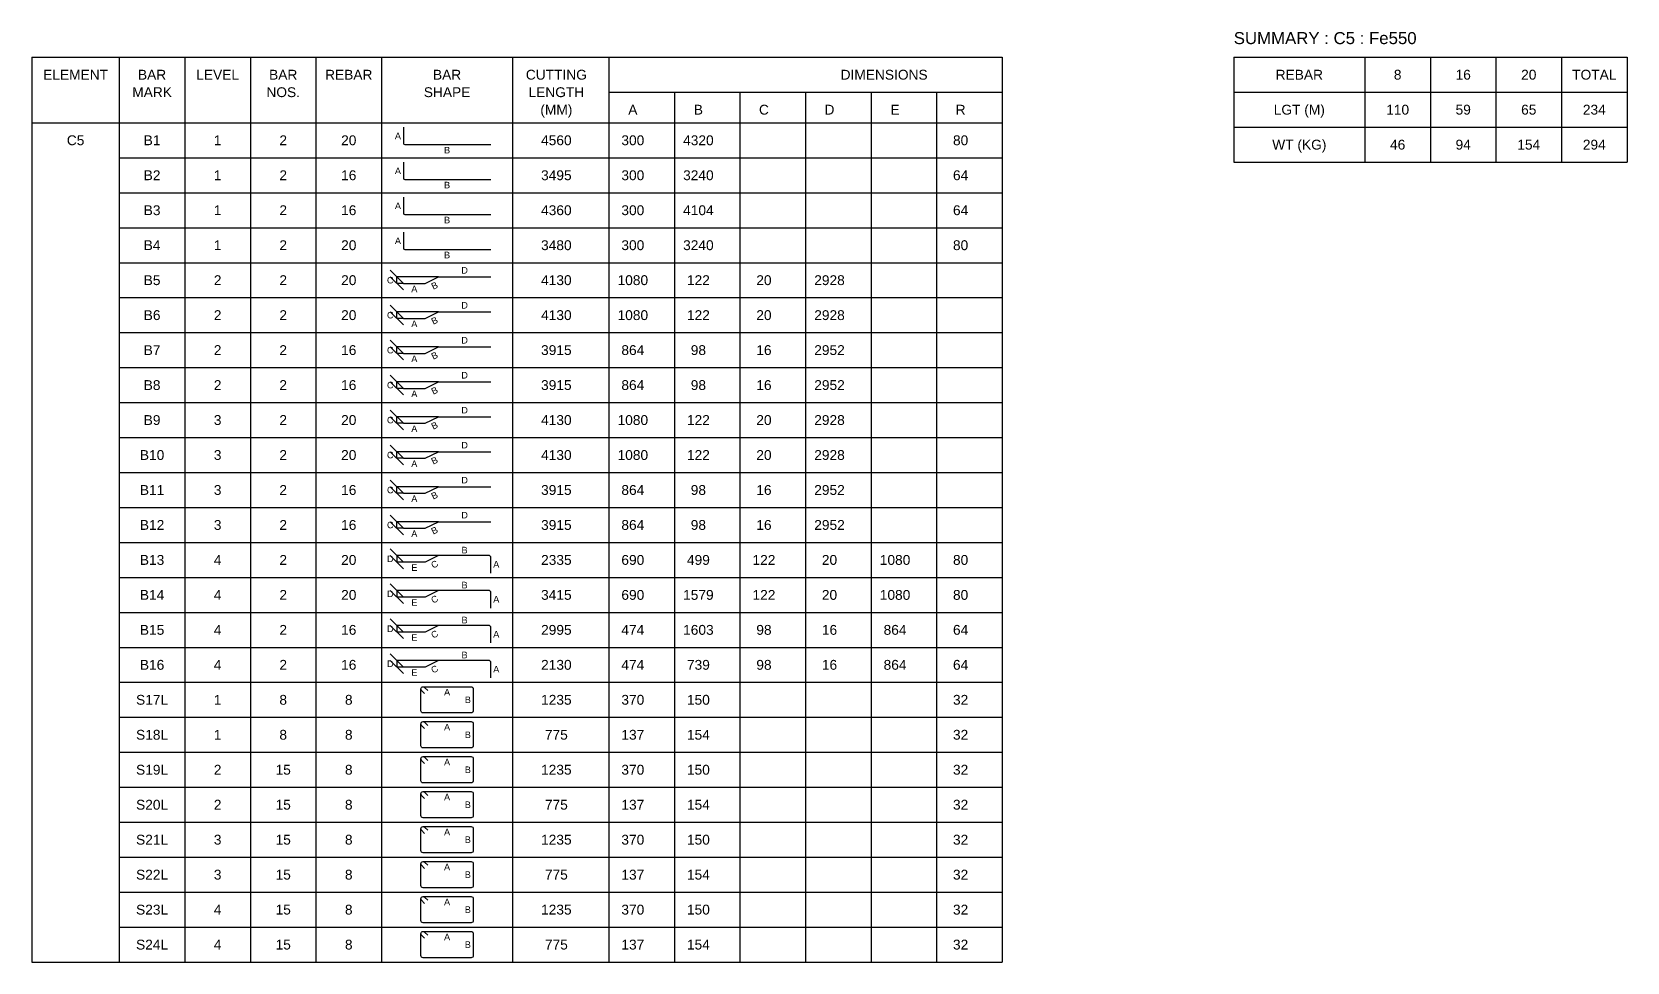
# Model space of a CAD drawing. Header units: inches. Extents: x -14050 to 64750, y -1525 to 593364.
# Drawn here: x 28250 to 64750, y 243586 to 264865 of the extents above; entities that cross this region are included whole.
import ezdxf
from ezdxf.enums import TextEntityAlignment as Align

# ---------------------------------------------------------------- set-up
doc = ezdxf.new("R2010")
doc.units = ezdxf.units.IN
doc.header["$MEASUREMENT"] = 0
for name, color, linetype in [('Dim', 31, 'Continuous'), ('Reinforcement', 130, 'Continuous'), ('Schedule Border', 60, 'Continuous'), ('Schedule Header', 4, 'Continuous'), ('Text', 31, 'Continuous')]:
    doc.layers.add(name, color=color, linetype=linetype)
doc.styles.add('SC-BBS1', font='SansSerif')
doc.styles.get("Standard").update_dxf_attribs({"font": 'txt.shx'})
doc.dimstyles.new('SCBBSDim', dxfattribs={"dimtxt": 225, "dimasz": 0.18, "dimexe": 0, "dimexo": 0, "dimgap": 0, "dimtad": 1, "dimtoh": 1, "dimdec": 0, "dimzin": 0, "dimdsep": 46, "dimtxsty": 'Standard', "dimtsz": 150, "dimcen": 0.09, "dimclrd": 8, "dimclre": 8, "dimclrt": 3, "dimadec": 0, "dimazin": 0, "dimtfac": 1, "dimtdec": 0, "dimtix": 1, "dimtofl": 0, "dimtmove": 0, "dimatfit": 3, "dimfxl": 1, "dimtolj": 1, "dimtzin": 0, "dimarcsym": 0})

# ---------------------------------------------------------------- blocks, each defined once
blk = doc.blocks.new('*D58')
at = {"color": 8, "linetype": 'ByBlock', "lineweight": -2}
for p, q in [((36750, 259111), (36450, 259411)), ((36450, 259261), (36750, 258961)), ((37550, 259261), (36600, 259261)), ((36600, 259111), (36600, 259261)), ((36750, 259111), (36600, 259111))]:
    blk.add_line(p, q, dxfattribs=at)
at = {"layer": 'DEFPOINTS', "color": 31}
for p in [(37550, 259261), (36600, 259111), (36750, 259111)]:
    blk.add_point(p, dxfattribs=at)
blk = doc.blocks.new('*D59')
at = {"color": 8, "linetype": 'ByBlock', "lineweight": -2}
for p, q in [((36750, 258311), (36450, 258611)), ((36450, 258461), (36750, 258161)), ((37550, 258461), (36600, 258461)), ((36600, 258311), (36600, 258461)), ((36750, 258311), (36600, 258311))]:
    blk.add_line(p, q, dxfattribs=at)
at = {"layer": 'DEFPOINTS', "color": 31}
for p in [(37550, 258461), (36600, 258311), (36750, 258311)]:
    blk.add_point(p, dxfattribs=at)
blk = doc.blocks.new('*D60')
at = {"color": 8, "linetype": 'ByBlock', "lineweight": -2}
for p, q in [((36750, 257511), (36450, 257811)), ((36450, 257661), (36750, 257361)), ((37550, 257661), (36600, 257661)), ((36600, 257511), (36600, 257661)), ((36750, 257511), (36600, 257511))]:
    blk.add_line(p, q, dxfattribs=at)
at = {"layer": 'DEFPOINTS', "color": 31}
for p in [(36600, 257511), (36750, 257511), (37550, 257661)]:
    blk.add_point(p, dxfattribs=at)
blk = doc.blocks.new('*D61')
at = {"color": 8, "linetype": 'ByBlock', "lineweight": -2}
for p, q in [((36750, 256711), (36450, 257011)), ((36450, 256861), (36750, 256561)), ((37550, 256861), (36600, 256861)), ((36600, 256711), (36600, 256861)), ((36750, 256711), (36600, 256711))]:
    blk.add_line(p, q, dxfattribs=at)
at = {"layer": 'DEFPOINTS', "color": 31}
for p in [(36600, 256711), (36750, 256711), (37550, 256861)]:
    blk.add_point(p, dxfattribs=at)
blk = doc.blocks.new('*D62')
at = {"color": 8, "linetype": 'ByBlock', "lineweight": -2}
for p, q in [((36750, 255911), (36450, 256211)), ((36450, 256061), (36750, 255761)), ((37550, 256061), (36600, 256061)), ((36600, 255911), (36600, 256061)), ((36750, 255911), (36600, 255911))]:
    blk.add_line(p, q, dxfattribs=at)
at = {"layer": 'DEFPOINTS', "color": 31}
for p in [(36600, 255911), (36750, 255911), (37550, 256061)]:
    blk.add_point(p, dxfattribs=at)
blk = doc.blocks.new('*D63')
at = {"color": 8, "linetype": 'ByBlock', "lineweight": -2}
for p, q in [((36750, 255111), (36450, 255411)), ((36450, 255261), (36750, 254961)), ((37550, 255261), (36600, 255261)), ((36600, 255111), (36600, 255261)), ((36750, 255111), (36600, 255111))]:
    blk.add_line(p, q, dxfattribs=at)
at = {"layer": 'DEFPOINTS', "color": 31}
for p in [(37550, 255261), (36600, 255111), (36750, 255111)]:
    blk.add_point(p, dxfattribs=at)
blk = doc.blocks.new('*D64')
at = {"color": 8, "linetype": 'ByBlock', "lineweight": -2}
for p, q in [((36750, 254311), (36450, 254611)), ((36450, 254461), (36750, 254161)), ((37550, 254461), (36600, 254461)), ((36600, 254311), (36600, 254461)), ((36750, 254311), (36600, 254311))]:
    blk.add_line(p, q, dxfattribs=at)
at = {"layer": 'DEFPOINTS', "color": 31}
for p in [(37550, 254461), (36600, 254311), (36750, 254311)]:
    blk.add_point(p, dxfattribs=at)
blk = doc.blocks.new('*D65')
at = {"color": 8, "linetype": 'ByBlock', "lineweight": -2}
for p, q in [((36750, 253511), (36450, 253811)), ((36450, 253661), (36750, 253361)), ((37550, 253661), (36600, 253661)), ((36600, 253511), (36600, 253661)), ((36750, 253511), (36600, 253511))]:
    blk.add_line(p, q, dxfattribs=at)
at = {"layer": 'DEFPOINTS', "color": 31}
for p in [(36600, 253511), (36750, 253511), (37550, 253661)]:
    blk.add_point(p, dxfattribs=at)
blk = doc.blocks.new('*D66')
at = {"color": 8, "linetype": 'ByBlock', "lineweight": -2}
for p, q in [((36750, 252736), (36450, 253036)), ((36450, 252886), (36750, 252586)), ((37550, 252886), (36600, 252886)), ((36600, 252886), (36600, 252736)), ((37250, 252736), (36600, 252736))]:
    blk.add_line(p, q, dxfattribs=at)
at = {"layer": 'DEFPOINTS', "color": 31}
for p in [(36600, 252886), (37250, 252736), (37550, 252886)]:
    blk.add_point(p, dxfattribs=at)
blk = doc.blocks.new('*D67')
at = {"color": 8, "linetype": 'ByBlock', "lineweight": -2}
for p, q in [((36750, 251936), (36450, 252236)), ((36450, 252086), (36750, 251786)), ((37550, 252086), (36600, 252086)), ((36600, 252086), (36600, 251936)), ((37250, 251936), (36600, 251936))]:
    blk.add_line(p, q, dxfattribs=at)
at = {"layer": 'DEFPOINTS', "color": 31}
for p in [(36600, 252086), (37250, 251936), (37550, 252086)]:
    blk.add_point(p, dxfattribs=at)
blk = doc.blocks.new('*D68')
at = {"color": 8, "linetype": 'ByBlock', "lineweight": -2}
for p, q in [((36750, 251136), (36450, 251436)), ((36450, 251286), (36750, 250986)), ((37550, 251286), (36600, 251286)), ((36600, 251286), (36600, 251136)), ((37250, 251136), (36600, 251136))]:
    blk.add_line(p, q, dxfattribs=at)
at = {"layer": 'DEFPOINTS', "color": 31}
for p in [(36600, 251286), (37250, 251136), (37550, 251286)]:
    blk.add_point(p, dxfattribs=at)
blk = doc.blocks.new('*D69')
at = {"color": 8, "linetype": 'ByBlock', "lineweight": -2}
for p, q in [((36750, 250336), (36450, 250636)), ((36450, 250486), (36750, 250186)), ((37550, 250486), (36600, 250486)), ((36600, 250486), (36600, 250336)), ((37250, 250336), (36600, 250336))]:
    blk.add_line(p, q, dxfattribs=at)
at = {"layer": 'DEFPOINTS', "color": 31}
for p in [(36600, 250486), (37550, 250486), (37250, 250336)]:
    blk.add_point(p, dxfattribs=at)

msp = doc.modelspace()

# ---------------------------------------------------------------- linework, layer by layer
at = {"layer": 'Reinforcement'}
for points in [[(36750, 262686), (36750, 262336, 0.5), (36800, 262286), (38750, 262286)], [(36750, 261886), (36750, 261536, 0.5), (36800, 261486), (38750, 261486)], [(36750, 261086), (36750, 260736, 0.5), (36800, 260686), (38750, 260686)], [(36750, 260286), (36750, 259936, 0.5), (36800, 259886), (38750, 259886)], [(38750, 252486), (38750, 252836, 0.5), (38700, 252886), (37550, 252886), (37250, 252736), (36750, 252736)], [(38750, 251686), (38750, 252036, 0.5), (38700, 252086), (37550, 252086), (37250, 251936), (36750, 251936)], [(38750, 250886), (38750, 251236, 0.5), (38700, 251286), (37550, 251286), (37250, 251136), (36750, 251136)], [(38750, 250086), (38750, 250436, 0.5), (38700, 250486), (37550, 250486), (37250, 250336), (36750, 250336)], [(37235.4, 249729.9), (37164.6, 249800.6, -0.1989124), (37150, 249836, -0.4142046), (37200, 249886, -0.1989044), (37235.4, 249871.4), (37306.1, 249800.6)], [(37235.4, 248929.9), (37164.6, 249000.6, -0.1989124), (37150, 249036, -0.4142046), (37200, 249086, -0.1989044), (37235.4, 249071.4), (37306.1, 249000.6)], [(37235.4, 248129.9), (37164.6, 248200.6, -0.1989124), (37150, 248236, -0.4142046), (37200, 248286, -0.1989044), (37235.4, 248271.4), (37306.1, 248200.6)], [(37235.4, 247329.9), (37164.6, 247400.6, -0.1989124), (37150, 247436, -0.4142046), (37200, 247486, -0.1989044), (37235.4, 247471.4), (37306.1, 247400.6)], [(37235.4, 246529.9), (37164.6, 246600.6, -0.1989124), (37150, 246636, -0.4142046), (37200, 246686, -0.1989044), (37235.4, 246671.4), (37306.1, 246600.6)], [(37235.4, 245729.9), (37164.6, 245800.6, -0.1989124), (37150, 245836, -0.4142046), (37200, 245886, -0.1989044), (37235.4, 245871.4), (37306.1, 245800.6)], [(37235.4, 244929.9), (37164.6, 245000.6, -0.1989124), (37150, 245036, -0.4142046), (37200, 245086, -0.1989044), (37235.4, 245071.4), (37306.1, 245000.6)], [(37235.4, 244129.9), (37164.6, 244200.6, -0.1989124), (37150, 244236, -0.4142046), (37200, 244286, -0.1989044), (37235.4, 244271.4), (37306.1, 244200.6)]]:
    msp.add_lwpolyline(points, format="xyb", dxfattribs=at)
for points in [[(36750, 259111), (37250, 259111), (37550, 259261), (38750, 259261)], [(36750, 258311), (37250, 258311), (37550, 258461), (38750, 258461)], [(36750, 257511), (37250, 257511), (37550, 257661), (38750, 257661)], [(36750, 256711), (37250, 256711), (37550, 256861), (38750, 256861)], [(36750, 255911), (37250, 255911), (37550, 256061), (38750, 256061)], [(36750, 255111), (37250, 255111), (37550, 255261), (38750, 255261)], [(36750, 254311), (37250, 254311), (37550, 254461), (38750, 254461)], [(36750, 253511), (37250, 253511), (37550, 253661), (38750, 253661)]]:
    msp.add_lwpolyline(points, dxfattribs=at)
for points in [[(37150, 249836, -0.4142046), (37200, 249886), (38300, 249886, -0.4142046), (38350, 249836), (38350, 249336, -0.4142046), (38300, 249286), (37200, 249286, -0.4142046), (37150, 249336)], [(37150, 249036, -0.4142046), (37200, 249086), (38300, 249086, -0.4142046), (38350, 249036), (38350, 248536, -0.4142046), (38300, 248486), (37200, 248486, -0.4142046), (37150, 248536)], [(37150, 248236, -0.4142046), (37200, 248286), (38300, 248286, -0.4142046), (38350, 248236), (38350, 247736, -0.4142046), (38300, 247686), (37200, 247686, -0.4142046), (37150, 247736)], [(37150, 247436, -0.4142046), (37200, 247486), (38300, 247486, -0.4142046), (38350, 247436), (38350, 246936, -0.4142046), (38300, 246886), (37200, 246886, -0.4142046), (37150, 246936)], [(37150, 246636, -0.4142046), (37200, 246686), (38300, 246686, -0.4142046), (38350, 246636), (38350, 246136, -0.4142046), (38300, 246086), (37200, 246086, -0.4142046), (37150, 246136)], [(37150, 245836, -0.4142046), (37200, 245886), (38300, 245886, -0.4142046), (38350, 245836), (38350, 245336, -0.4142046), (38300, 245286), (37200, 245286, -0.4142046), (37150, 245336)], [(37150, 245036, -0.4142046), (37200, 245086), (38300, 245086, -0.4142046), (38350, 245036), (38350, 244536, -0.4142046), (38300, 244486), (37200, 244486, -0.4142046), (37150, 244536)], [(37150, 244236, -0.4142046), (37200, 244286), (38300, 244286, -0.4142046), (38350, 244236), (38350, 243736, -0.4142046), (38300, 243686), (37200, 243686, -0.4142046), (37150, 243736)]]:
    msp.add_lwpolyline(points, format="xyb", close=True, dxfattribs=at)
at = {"layer": 'Schedule Border'}
for p, q in [((28250, 264286), (50450, 264286)), ((28250, 264286), (28250, 243586)), ((30250, 264286), (30250, 243586)), ((31750, 264286), (31750, 243586)), ((33250, 264286), (33250, 243586)), ((34750, 264286), (34750, 243586)), ((36250, 264286), (36250, 243586)), ((39250, 264286), (39250, 243586)), ((41450, 264286), (41450, 243586)), ((50450, 264286), (50450, 243586)), ((55750, 264286), (64750, 264286)), ((55750, 264286), (55750, 261886)), ((58750, 264286), (58750, 261886)), ((60250, 264286), (60250, 261886)), ((61750, 264286), (61750, 261886)), ((63250, 264286), (63250, 261886)), ((64750, 264286), (64750, 261886)), ((41450, 263486), (50450, 263486)), ((42950, 263486), (42950, 243586)), ((44450, 263486), (44450, 243586)), ((45950, 263486), (45950, 243586)), ((47450, 263486), (47450, 243586)), ((48950, 263486), (48950, 243586)), ((55750, 263486), (64750, 263486)), ((28250, 262786), (50450, 262786)), ((55750, 262686), (64750, 262686)), ((30250, 261986), (50450, 261986)), ((55750, 261886), (64750, 261886)), ((30250, 261186), (50450, 261186)), ((30250, 260386), (50450, 260386)), ((30250, 259586), (50450, 259586)), ((30250, 258786), (50450, 258786)), ((30250, 257986), (50450, 257986)), ((30250, 257186), (50450, 257186)), ((30250, 256386), (50450, 256386)), ((30250, 255586), (50450, 255586)), ((30250, 254786), (50450, 254786)), ((30250, 253986), (50450, 253986)), ((30250, 253186), (50450, 253186)), ((30250, 252386), (50450, 252386)), ((30250, 251586), (50450, 251586)), ((30250, 250786), (50450, 250786)), ((30250, 249986), (50450, 249986)), ((30250, 249186), (50450, 249186)), ((30250, 248386), (50450, 248386)), ((30250, 247586), (50450, 247586)), ((30250, 246786), (50450, 246786)), ((30250, 245986), (50450, 245986)), ((30250, 245186), (50450, 245186)), ((30250, 244386), (50450, 244386)), ((28250, 243586), (50450, 243586)), ((30250, 243586), (50450, 243586))]:
    msp.add_line(p, q, dxfattribs=at)

# ---------------------------------------------------------------- texts
at = {"layer": 'Dim', "style": 'SC-BBS1'}
for s, p in [('A', (36625, 262486)), ('B', (37750, 262161)), ('A', (36625, 261686)), ('B', (37750, 261361)), ('A', (36625, 260886)), ('B', (37750, 260561)), ('A', (36625, 260086)), ('B', (37750, 259761)), ('C', (36450, 259186)), ('D', (38150, 259411)), ('A', (37000, 258986)), ('C', (36450, 258386)), ('D', (38150, 258611)), ('A', (37000, 258186)), ('D', (38150, 257811)), ('C', (36450, 257586)), ('A', (37000, 257386)), ('D', (38150, 257011)), ('C', (36450, 256786)), ('A', (37000, 256586)), ('D', (38150, 256211)), ('C', (36450, 255986)), ('A', (37000, 255786)), ('C', (36450, 255186)), ('D', (38150, 255411)), ('A', (37000, 254986)), ('C', (36450, 254386)), ('D', (38150, 254611)), ('A', (37000, 254186)), ('D', (38150, 253811)), ('C', (36450, 253586)), ('A', (37000, 253386)), ('B', (38150, 253011)), ('D', (36450, 252811)), ('E', (37000, 252611)), ('A', (38875, 252686)), ('B', (38150, 252211)), ('D', (36450, 252011)), ('E', (37000, 251811)), ('A', (38875, 251886)), ('B', (38150, 251411)), ('D', (36450, 251211)), ('A', (38875, 251086)), ('E', (37000, 251011)), ('D', (36450, 250411)), ('B', (38150, 250611)), ('E', (37000, 250211)), ('A', (38875, 250286)), ('A', (37750, 249761)), ('B', (38225, 249586)), ('A', (37750, 248961)), ('B', (38225, 248786)), ('A', (37750, 248161)), ('B', (38225, 247986)), ('A', (37750, 247361)), ('B', (38225, 247186)), ('A', (37750, 246561)), ('B', (38225, 246386)), ('A', (37750, 245761)), ('B', (38225, 245586)), ('A', (37750, 244961)), ('B', (38225, 244786)), ('A', (37750, 244161)), ('B', (38225, 243986))]:
    msp.add_text(s, height=150, dxfattribs=at).set_placement(p, align=Align.MIDDLE_CENTER)
for s, p in [('B', (37462.5, 259061)), ('B', (37462.5, 258261)), ('B', (37462.5, 257461)), ('B', (37462.5, 256661)), ('B', (37462.5, 255861)), ('B', (37462.5, 255061)), ('B', (37462.5, 254261)), ('B', (37462.5, 253461)), ('C', (37462.5, 252686)), ('C', (37462.5, 251886)), ('C', (37462.5, 251086)), ('C', (37462.5, 250286))]:
    msp.add_text(s, height=150, rotation=26.56505, dxfattribs=at).set_placement(p, align=Align.MIDDLE_CENTER)
at = {"layer": 'Schedule Header', "style": 'SC-BBS1'}
msp.add_text('SUMMARY : C5 : Fe550', height=275, dxfattribs=at).set_placement((55750, 264586))
for s, p in [('ELEMENT', (29250, 263886)), ('BAR', (31000, 263886)), ('LEVEL', (32500, 263886)), ('BAR', (34000, 263886)), ('REBAR', (35500, 263886)), ('BAR', (37750, 263886)), ('CUTTING', (40250, 263886)), ('DIMENSIONS', (47750, 263886)), ('REBAR', (57250, 263886)), ('8', (59500, 263886)), ('16', (61000, 263886)), ('20', (62500, 263886)), ('TOTAL', (64000, 263886)), ('MARK', (31000, 263486)), ('NOS.', (34000, 263486)), ('SHAPE', (37750, 263486)), ('LENGTH', (40250, 263486)), ('(MM)', (40250, 263086)), ('A', (42000, 263086)), ('B', (43500, 263086)), ('C', (45000, 263086)), ('D', (46500, 263086)), ('E', (48000, 263086)), ('R', (49500, 263086)), ('LGT (M)', (57250, 263086)), ('WT (KG)', (57250, 262286))]:
    msp.add_text(s, height=225, dxfattribs=at).set_placement(p, align=Align.MIDDLE_CENTER)
at = {"layer": 'Text', "style": 'SC-BBS1'}
for s, p in [('110', (59500, 263086)), ('59', (61000, 263086)), ('65', (62500, 263086)), ('234', (64000, 263086)), ('C5', (29250, 262386)), ('B1', (31000, 262386)), ('1', (32500, 262386)), ('2', (34000, 262386)), ('20', (35500, 262386)), ('4560', (40250, 262386)), ('300', (42000, 262386)), ('4320', (43500, 262386)), ('80', (49500, 262386)), ('46', (59500, 262286)), ('94', (61000, 262286)), ('154', (62500, 262286)), ('294', (64000, 262286)), ('B2', (31000, 261586)), ('1', (32500, 261586)), ('2', (34000, 261586)), ('16', (35500, 261586)), ('3495', (40250, 261586)), ('300', (42000, 261586)), ('3240', (43500, 261586)), ('64', (49500, 261586)), ('B3', (31000, 260786)), ('1', (32500, 260786)), ('2', (34000, 260786)), ('16', (35500, 260786)), ('4360', (40250, 260786)), ('300', (42000, 260786)), ('4104', (43500, 260786)), ('64', (49500, 260786)), ('B4', (31000, 259986)), ('1', (32500, 259986)), ('2', (34000, 259986)), ('20', (35500, 259986)), ('3480', (40250, 259986)), ('300', (42000, 259986)), ('3240', (43500, 259986)), ('80', (49500, 259986)), ('B5', (31000, 259186)), ('2', (32500, 259186)), ('2', (34000, 259186)), ('20', (35500, 259186)), ('4130', (40250, 259186)), ('1080', (42000, 259186)), ('122', (43500, 259186)), ('20', (45000, 259186)), ('2928', (46500, 259186)), ('B6', (31000, 258386)), ('2', (32500, 258386)), ('2', (34000, 258386)), ('20', (35500, 258386)), ('4130', (40250, 258386)), ('1080', (42000, 258386)), ('122', (43500, 258386)), ('20', (45000, 258386)), ('2928', (46500, 258386)), ('B7', (31000, 257586)), ('2', (32500, 257586)), ('2', (34000, 257586)), ('16', (35500, 257586)), ('3915', (40250, 257586)), ('864', (42000, 257586)), ('98', (43500, 257586)), ('16', (45000, 257586)), ('2952', (46500, 257586)), ('B8', (31000, 256786)), ('2', (32500, 256786)), ('2', (34000, 256786)), ('16', (35500, 256786)), ('3915', (40250, 256786)), ('864', (42000, 256786)), ('98', (43500, 256786)), ('16', (45000, 256786)), ('2952', (46500, 256786)), ('B9', (31000, 255986)), ('3', (32500, 255986)), ('2', (34000, 255986)), ('20', (35500, 255986)), ('4130', (40250, 255986)), ('1080', (42000, 255986)), ('122', (43500, 255986)), ('20', (45000, 255986)), ('2928', (46500, 255986)), ('B10', (31000, 255186)), ('3', (32500, 255186)), ('2', (34000, 255186)), ('20', (35500, 255186)), ('4130', (40250, 255186)), ('1080', (42000, 255186)), ('122', (43500, 255186)), ('20', (45000, 255186)), ('2928', (46500, 255186)), ('B11', (31000, 254386)), ('3', (32500, 254386)), ('2', (34000, 254386)), ('16', (35500, 254386)), ('3915', (40250, 254386)), ('864', (42000, 254386)), ('98', (43500, 254386)), ('16', (45000, 254386)), ('2952', (46500, 254386)), ('B12', (31000, 253586)), ('3', (32500, 253586)), ('2', (34000, 253586)), ('16', (35500, 253586)), ('3915', (40250, 253586)), ('864', (42000, 253586)), ('98', (43500, 253586)), ('16', (45000, 253586)), ('2952', (46500, 253586)), ('B13', (31000, 252786)), ('4', (32500, 252786)), ('2', (34000, 252786)), ('20', (35500, 252786)), ('2335', (40250, 252786)), ('690', (42000, 252786)), ('499', (43500, 252786)), ('122', (45000, 252786)), ('20', (46500, 252786)), ('1080', (48000, 252786)), ('80', (49500, 252786)), ('B14', (31000, 251986)), ('4', (32500, 251986)), ('2', (34000, 251986)), ('20', (35500, 251986)), ('3415', (40250, 251986)), ('690', (42000, 251986)), ('1579', (43500, 251986)), ('122', (45000, 251986)), ('20', (46500, 251986)), ('1080', (48000, 251986)), ('80', (49500, 251986)), ('B15', (31000, 251186)), ('4', (32500, 251186)), ('2', (34000, 251186)), ('16', (35500, 251186)), ('2995', (40250, 251186)), ('474', (42000, 251186)), ('1603', (43500, 251186)), ('98', (45000, 251186)), ('16', (46500, 251186)), ('864', (48000, 251186)), ('64', (49500, 251186)), ('B16', (31000, 250386)), ('4', (32500, 250386)), ('2', (34000, 250386)), ('16', (35500, 250386)), ('2130', (40250, 250386)), ('474', (42000, 250386)), ('739', (43500, 250386)), ('98', (45000, 250386)), ('16', (46500, 250386)), ('864', (48000, 250386)), ('64', (49500, 250386)), ('S17L', (31000, 249586)), ('1', (32500, 249586)), ('8', (34000, 249586)), ('8', (35500, 249586)), ('1235', (40250, 249586)), ('370', (42000, 249586)), ('150', (43500, 249586)), ('32', (49500, 249586)), ('S18L', (31000, 248786)), ('1', (32500, 248786)), ('8', (34000, 248786)), ('8', (35500, 248786)), ('775', (40250, 248786)), ('137', (42000, 248786)), ('154', (43500, 248786)), ('32', (49500, 248786)), ('S19L', (31000, 247986)), ('2', (32500, 247986)), ('15', (34000, 247986)), ('8', (35500, 247986)), ('1235', (40250, 247986)), ('370', (42000, 247986)), ('150', (43500, 247986)), ('32', (49500, 247986)), ('S20L', (31000, 247186)), ('2', (32500, 247186)), ('15', (34000, 247186)), ('8', (35500, 247186)), ('775', (40250, 247186)), ('137', (42000, 247186)), ('154', (43500, 247186)), ('32', (49500, 247186)), ('S21L', (31000, 246386)), ('3', (32500, 246386)), ('15', (34000, 246386)), ('8', (35500, 246386)), ('1235', (40250, 246386)), ('370', (42000, 246386)), ('150', (43500, 246386)), ('32', (49500, 246386)), ('S22L', (31000, 245586)), ('3', (32500, 245586)), ('15', (34000, 245586)), ('8', (35500, 245586)), ('775', (40250, 245586)), ('137', (42000, 245586)), ('154', (43500, 245586)), ('32', (49500, 245586)), ('S23L', (31000, 244786)), ('4', (32500, 244786)), ('15', (34000, 244786)), ('8', (35500, 244786)), ('1235', (40250, 244786)), ('370', (42000, 244786)), ('150', (43500, 244786)), ('32', (49500, 244786)), ('S24L', (31000, 243986)), ('4', (32500, 243986)), ('15', (34000, 243986)), ('8', (35500, 243986)), ('775', (40250, 243986)), ('137', (42000, 243986)), ('154', (43500, 243986)), ('32', (49500, 243986))]:
    msp.add_text(s, height=225, dxfattribs=at).set_placement(p, align=Align.MIDDLE_CENTER)

# ---------------------------------------------------------------- dimensions: what is measured, and where the dimension line sits
at = {"layer": 'Dim'}
for base, p1, p2, picture, middle in [((36600, 259261), (36750, 259111), (37550, 259261), '*D58', (36600, 259186)), ((36600, 258461), (36750, 258311), (37550, 258461), '*D59', (36600, 258386)), ((36600, 257661), (36750, 257511), (37550, 257661), '*D60', (36600, 257586)), ((36600, 256861), (36750, 256711), (37550, 256861), '*D61', (36600, 256786)), ((36600, 256061), (36750, 255911), (37550, 256061), '*D62', (36600, 255986)), ((36600, 255261), (36750, 255111), (37550, 255261), '*D63', (36600, 255186)), ((36600, 254461), (36750, 254311), (37550, 254461), '*D64', (36600, 254386)), ((36600, 253661), (36750, 253511), (37550, 253661), '*D65', (36600, 253586)), ((36600, 252736), (37550, 252886), (37250, 252736), '*D66', (36600, 252811)), ((36600, 251936), (37550, 252086), (37250, 251936), '*D67', (36600, 252011)), ((36600, 251136), (37550, 251286), (37250, 251136), '*D68', (36600, 251211)), ((36600, 250336), (37550, 250486), (37250, 250336), '*D69', (36600, 250411))]:
    dim = msp.add_linear_dim(base=base, p1=p1, p2=p2, angle=90, text=' ', dimstyle='SCBBSDim', dxfattribs=at)
    dim.commit()
    dim.dimension.update_dxf_attribs({"geometry": picture, "text_midpoint": middle})

doc.saveas('drawing.dxf')
